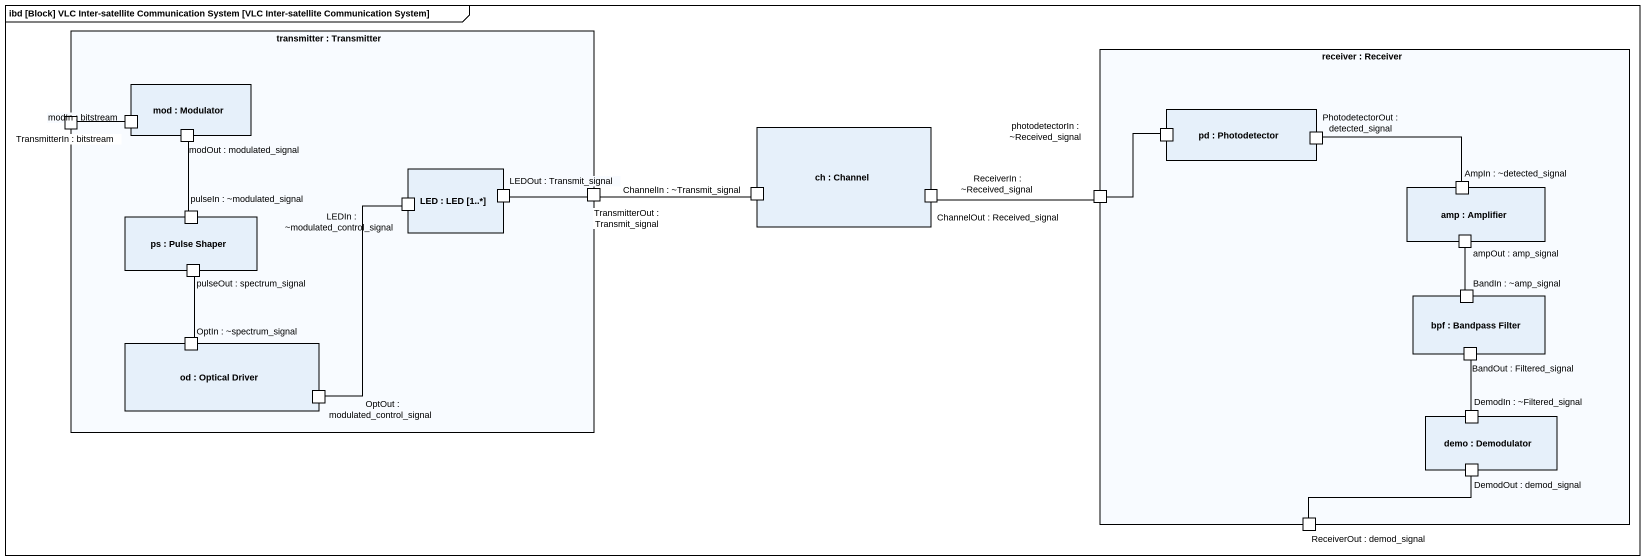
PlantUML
@startuml
mainframe ibd [Block] VLC Inter-satellite Communication System [VLC Inter-satellite Communication System]
rectangle "transmitter : Transmitter" as transmitter {
  rectangle "mod : Modulator" as mod {
    port "modIn : bitstream" as modIn_bitstream
    port "modOut : modulated_signal" as modOut_modulated_signal
  }
  port "TransmitterIn : bitstream" as TransmitterIn_bitstream
  rectangle "LED : LED [1..*]" as LED {
    port "LEDOut : Transmit_signal" as LEDOut_Transmit_signal
    port "LEDIn : ~modulated_control_signal" as LEDIn_modulated_control
  }
  port "TransmitterOut : Transmit_signal" as TransmitterOut_Transmit
  rectangle "ps : Pulse Shaper" as ps {
    port "pulseIn : ~modulated_signal" as pulseIn_modulated_signal
    port "pulseOut : spectrum_signal" as pulseOut_spectrum_signal
  }
  rectangle "od : Optical Driver" as od {
    port "OptIn : ~spectrum_signal" as OptIn_spectrum_signal
    port "OptOut : modulated_control_signal" as OptOut_modulated_control
  }
}
rectangle "receiver : Receiver" as receiver {
  rectangle "pd : Photodetector" as pd {
    port "photodetectorIn : ~Received_signal" as photodetectorIn_Received
    port "PhotodetectorOut : detected_signal" as PhotodetectorOut_detected
  }
  port "ReceiverIn : ~Received_signal" as ReceiverIn_Received_signal
  rectangle "amp : Amplifier" as amp {
    port "AmpIn : ~detected_signal" as AmpIn_detected_signal
    port "ampOut : amp_signal" as ampOut_amp_signal
  }
  rectangle "bpf : Bandpass Filter" as bpf {
    port "BandIn : ~amp_signal" as BandIn_amp_signal
    port "BandOut : Filtered_signal" as BandOut_Filtered_signal
  }
  rectangle "demo : Demodulator" as demo {
    port "DemodIn : ~Filtered_signal" as DemodIn_Filtered_signal
    port "DemodOut : demod_signal" as DemodOut_demod_signal
  }
  port "ReceiverOut : demod_signal" as ReceiverOut_demod_signal
}
rectangle "ch : Channel" as ch {
  port "ChannelIn : ~Transmit_signal" as ChannelIn_Transmit_signal
  port "ChannelOut : Received_signal" as ChannelOut_Received_signal
}
TransmitterIn_bitstream -right- modIn_bitstream
modOut_modulated_signal -- pulseIn_modulated_signal
PhotodetectorOut_detected -right- AmpIn_detected_signal
LEDOut_Transmit_signal -right- TransmitterOut_Transmit
TransmitterOut_Transmit -right- ChannelIn_Transmit_signal
ChannelOut_Received_signal -right- ReceiverIn_Received_signal
ReceiverIn_Received_signal -up- photodetectorIn_Received
pulseOut_spectrum_signal -- OptIn_spectrum_signal
ampOut_amp_signal -- BandIn_amp_signal
BandOut_Filtered_signal -- DemodIn_Filtered_signal
OptOut_modulated_control -up- LEDIn_modulated_control
DemodOut_demod_signal -left- ReceiverOut_demod_signal
@enduml
